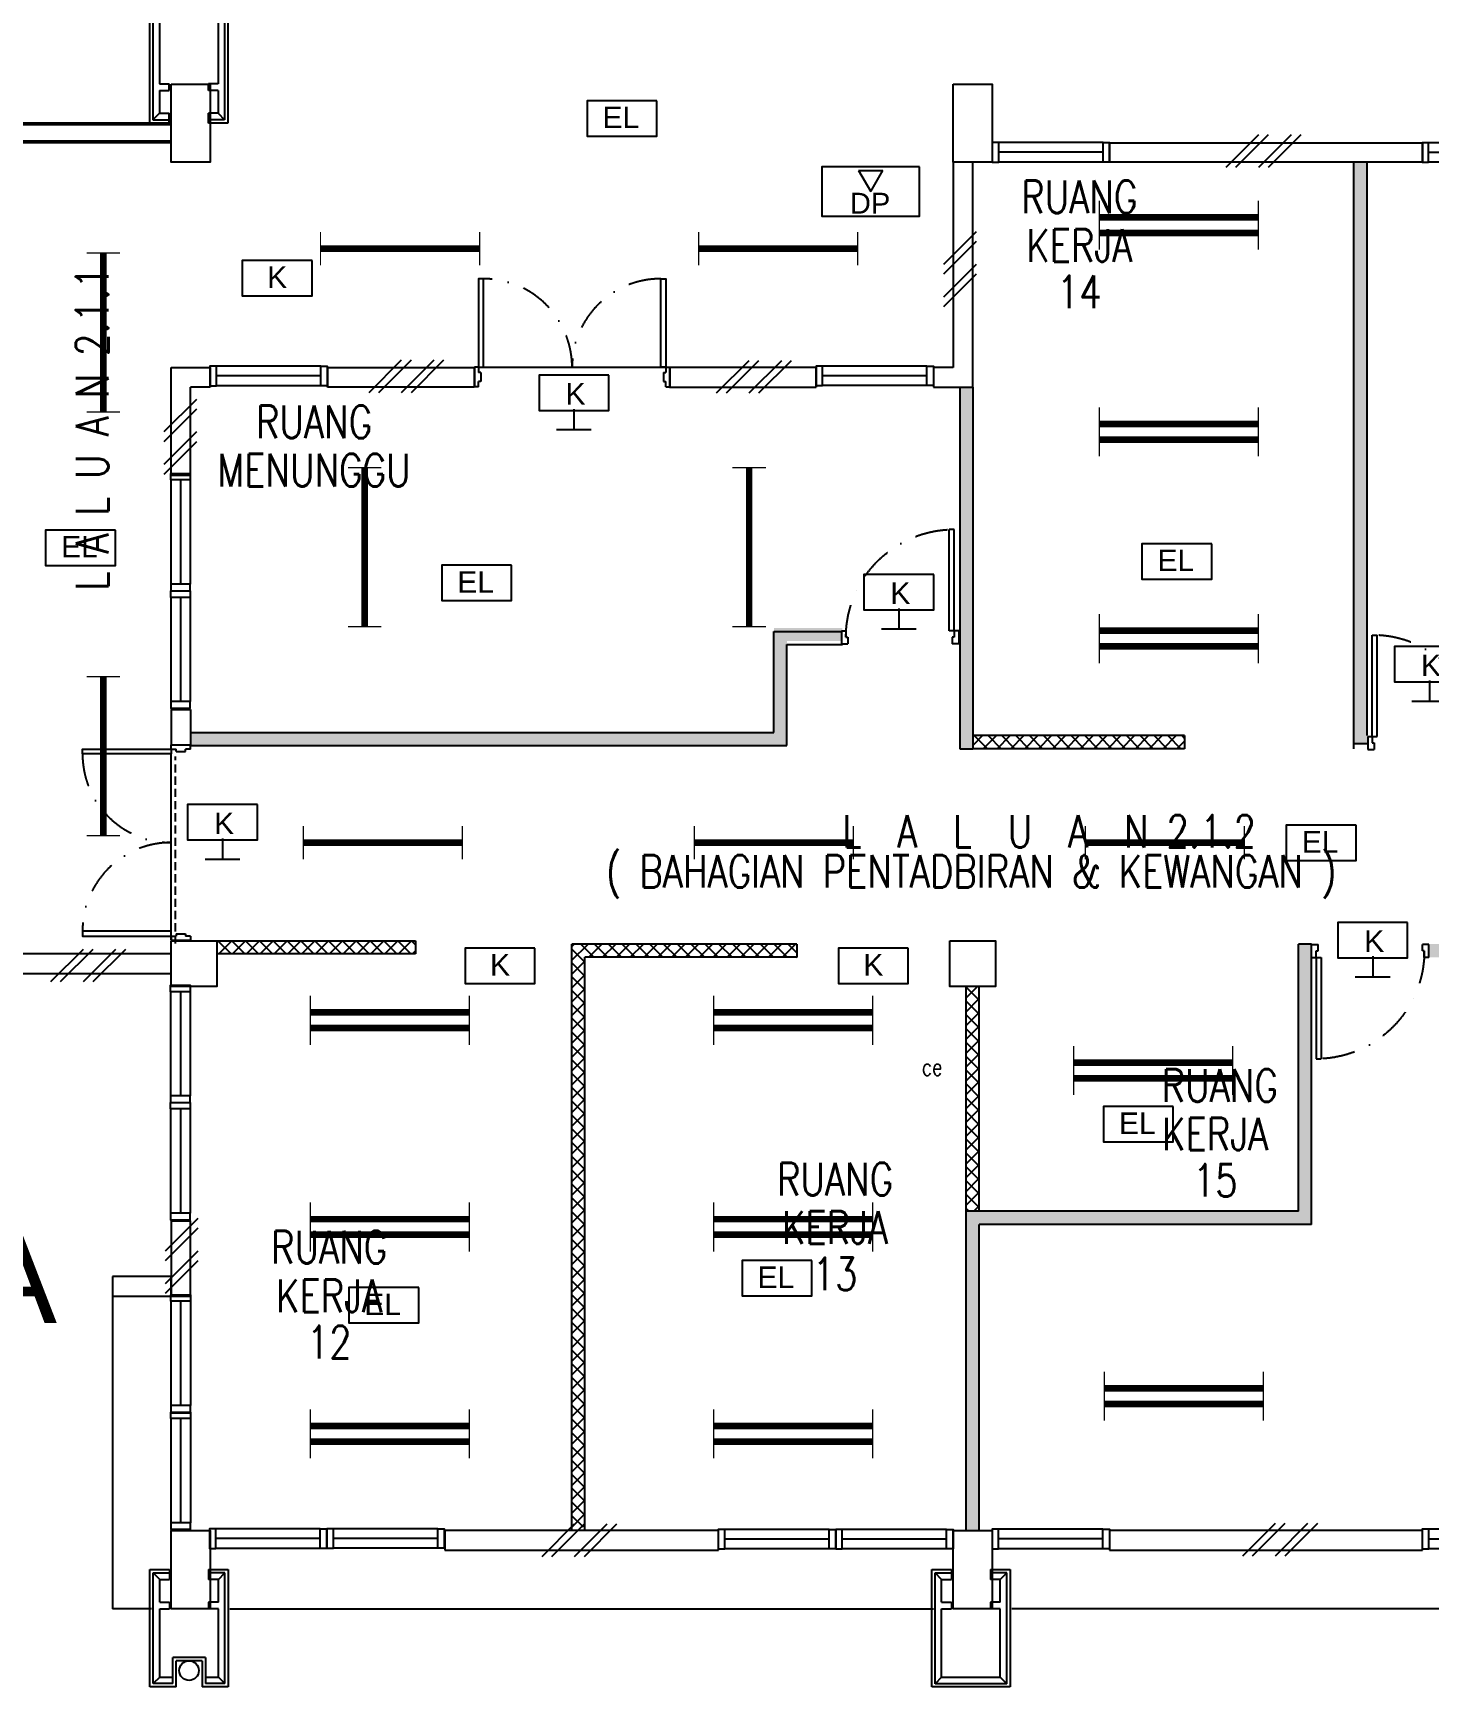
# Model space of a CAD drawing. Header units: inches. Extents: x 202414 to 86860507, y -1223215 to 71840.
# Drawn here: x 221734 to 232442, y 33334 to 46024 of the extents above; entities that cross this region are included whole.
import ezdxf
from ezdxf.enums import TextEntityAlignment as Align

# ---------------------------------------------------------------- set-up
doc = ezdxf.new("R2010")
doc.units = ezdxf.units.IN
doc.header["$MEASUREMENT"] = 0
doc.linetypes.add('DASHDOT', pattern=[1, 0.5, -0.25, 0, -0.25])
doc.linetypes.add('HIDDEN', pattern=[0.375, 0.25, -0.125])
for name, color, linetype in [('A-ARR', 4, 'Continuous'), ('A-COLUMN', 3, 'Continuous'), ('A-DOOR', 9, 'Continuous'), ('A-ELEV3', 9, 'Continuous'), ('A-HATCH', 8, 'Continuous'), ('A-HIDDEN', 8, 'HIDDEN'), ('A-NOTE', 2, 'Continuous'), ('A-PANEL', 13, 'Continuous'), ('A-PARTITION', 4, 'Continuous'), ('A-RAIL', 2, 'Continuous'), ('A-ROOMSYM', 3, 'Continuous'), ('A-RWDP', 4, 'Continuous'), ('A-SUBTITLE', 2, 'Continuous'), ('A-TXTBOMBA', 7, 'Continuous'), ('A-WALL', 1, 'Continuous'), ('A-WALL SYM', 13, 'Continuous'), ('A-WIN', 9, 'Continuous'), ('A-WLH', 7, 'Continuous'), ('area', 3, 'Continuous'), ('CO_WALL', 252, 'Continuous'), ('lamb(new)', 5, 'Continuous')]:
    doc.layers.add(name, color=color, linetype=linetype)
doc.layers.get('area').off()
doc.styles.add('arial', font='arial.ttf')
doc.styles.add('ARIAL-TAJUK1', font='arial.ttf', dxfattribs={"width": 0.75, "height": 150})
doc.styles.add('ROMANS', font='romans.shx', dxfattribs={"width": 0.75, "height": 200})
doc.styles.add('style1', font='romans.shx', dxfattribs={"height": 750})
pattern_1 = [(0, (205174.55, -250368.08), (25, 50), [0, -50])]

# ---------------------------------------------------------------- blocks, each defined once
blk = doc.blocks.new('A$C75E66BF6')
at = {"layer": 'A-NOTE', "color": 8, "linetype": 'Continuous', "ltscale": 500}
for p, q in [((75, 825), (25, 875)), ((75, 650), (75, 825)), ((75, 825), (150, 825)), ((150, 875), (150, 825)), ((450, 875), (450, 825)), ((525, 825), (450, 825)), ((525, 825), (575, 875)), ((525, 650), (525, 825)), ((75, 650), (150, 650)), ((150, 650), (150, 600)), ((525, 650), (450, 650)), ((450, 650), (450, 600)), ((75, 75), (75, 600)), ((75, 600), (150, 600)), ((525, 600), (450, 600)), ((525, 75), (525, 600)), ((75, 75), (25, 25)), ((75, 75), (175, 75)), ((425, 75), (525, 75)), ((525, 75), (575, 25))]:
    blk.add_line(p, q, dxfattribs=at)
at = {"layer": 'A-PANEL', "color": 8}
for p, q in [((0, 0), (0, 900)), ((0, 900), (150, 900)), ((150, 900), (150, 875)), ((450, 900), (600, 900)), ((450, 900), (450, 875)), ((600, 900), (600, 0)), ((25, 875), (150, 875)), ((25, 25), (25, 875)), ((575, 875), (450, 875)), ((575, 25), (575, 875)), ((425, 225), (175, 225)), ((175, 25), (175, 225)), ((400, 200), (200, 200)), ((200, 0), (200, 200)), ((400, 200), (400, 0)), ((425, 225), (425, 25)), ((200, 0), (0, 0)), ((175, 25), (25, 25)), ((600, 0), (400, 0)), ((575, 25), (425, 25))]:
    blk.add_line(p, q, dxfattribs=at)
at = {"layer": 'A-RWDP', "color": 8}
blk.add_circle((300, 125), 75, dxfattribs=at)
blk = doc.blocks.new('A$C0ECF3D93')
at = {"layer": 'A-NOTE', "color": 8, "linetype": 'Continuous', "ltscale": 500}
for p, q in [((75, 825), (25, 875)), ((75, 650), (75, 825)), ((75, 825), (150, 825)), ((150, 875), (150, 825)), ((450, 875), (450, 825)), ((525, 825), (450, 825)), ((525, 825), (575, 875)), ((525, 650), (525, 825)), ((75, 650), (150, 650)), ((150, 650), (150, 600)), ((525, 650), (450, 650)), ((450, 650), (450, 600)), ((75, 75), (75, 600)), ((75, 600), (150, 600)), ((525, 600), (450, 600)), ((525, 75), (525, 600)), ((75, 75), (25, 25)), ((75, 75), (525, 75)), ((525, 75), (575, 25))]:
    blk.add_line(p, q, dxfattribs=at)
at = {"layer": 'A-PANEL', "color": 8}
for p, q in [((0, 0), (0, 900)), ((0, 900), (150, 900)), ((150, 900), (150, 875)), ((450, 900), (600, 900)), ((450, 900), (450, 875)), ((600, 900), (600, 0)), ((25, 875), (150, 875)), ((25, 25), (25, 875)), ((575, 875), (450, 875)), ((575, 25), (575, 875)), ((600, 0), (0, 0)), ((575, 25), (25, 25))]:
    blk.add_line(p, q, dxfattribs=at)
blk = doc.blocks.new('A$C04C40081')
at = {"layer": 'A-WIN', "color": 8}
for p, q in [((850, 150), (50, 150)), ((850, 75), (50, 75)), ((850, 0), (50, 0))]:
    blk.add_line(p, q, dxfattribs=at)
at = {"layer": 'A-WIN', "color": 8, "linetype": 'Continuous'}
for points in [[(50, 150), (0, 150), (0, 0), (50, 0)], [(850, 150), (900, 150), (900, 0), (850, 0)]]:
    blk.add_lwpolyline(points, close=True, dxfattribs=at)
blk = doc.blocks.new('A$C52B244CD')
at = {"layer": 'A-WLH', "color": 8}
for p, q in [((0, 0), (250, 250)), ((75, 0), (325, 250)), ((250, 0), (500, 250)), ((325, 0), (575, 250))]:
    blk.add_line(p, q, dxfattribs=at)
blk = doc.blocks.new('A$C49831240')
at = {"layer": 'A-WLH', "color": 8}
for p, q in [((250, 575), (0, 325)), ((250, 500), (0, 250)), ((250, 325), (0, 75)), ((250, 250), (0, 0))]:
    blk.add_line(p, q, dxfattribs=at)
blk = doc.blocks.new('A$C28642CDE')
at = {"layer": 'A-DOOR', "color": 8}
for p, q in [((32, 150), (0, 150)), ((0, 150), (0, 0)), ((32, 150), (32, 110)), ((1468, 150), (1500, 150)), ((1468, 150), (1468, 110)), ((1500, 150), (1500, 0)), ((50, 110), (32, 110)), ((50, 40), (32, 40)), ((32, 0), (32, 40)), ((50, 110), (50, 40)), ((1450, 110), (1450, 40)), ((1450, 110), (1468, 110)), ((1450, 40), (1468, 40)), ((1468, 0), (1468, 40)), ((32, 0), (0, 0)), ((1468, 0), (1500, 0))]:
    blk.add_line(p, q, dxfattribs=at)
for points in [[(32, 150), (70, 150), (70, 829), (32, 829)], [(1468, 150), (1430, 150), (1430, 829), (1468, 829)]]:
    blk.add_lwpolyline(points, close=True, dxfattribs=at)
at = {"layer": 'A-DOOR', "color": 8, "linetype": 'DASHDOT', "ltscale": 500}
for centre, start, end in [((72, 151), 359.9322, 90.1574), ((1428, 151), 89.8426, 180.0678)]:
    blk.add_arc(centre, 678, start, end, dxfattribs=at)
blk = doc.blocks.new('A$C4F656F16')
at = {"layer": 'A-DOOR', "color": 8}
for p, q in [((35, 100), (35, 877)), ((35, 877), (73, 877)), ((73, 100), (73, 877)), ((35, 100), (73, 100))]:
    blk.add_line(p, q, dxfattribs=at)
at = {"layer": 'A-DOOR', "color": 8, "linetype": 'Continuous'}
for p, q in [((0, 100), (35, 100)), ((0, 100), (0, 100)), ((0, 100), (0, 0)), ((0, 100), (0, 100)), ((0, 0), (50, 0)), ((35, 100), (35, 50)), ((35, 50), (50, 50)), ((50, 50), (50, 0)), ((865, 50), (850, 50)), ((850, 50), (850, 0)), ((900, 0), (850, 0)), ((900, 100), (865, 100)), ((865, 100), (865, 50)), ((900, 100), (900, 100)), ((900, 100), (900, 0)), ((900, 100), (900, 100))]:
    blk.add_line(p, q, dxfattribs=at)
at = {"layer": 'A-DOOR', "color": 8, "linetype": 'DASHDOT', "ltscale": 500}
blk.add_arc((35, 48), 830, 0.1381, 87.3759, dxfattribs=at)
blk = doc.blocks.new('YBC 136')
at = {"layer": 'lamb(new)'}
for points, const_width in [([(86612636, -1195077), (86612636, -1195333)], 10.2), ([(86613856, -1195077), (86613856, -1195333)], 10.2), ([(86612636, -1195205), (86613856, -1195205)], 50.8)]:
    blk.add_lwpolyline(points, dxfattribs=dict(at, const_width=const_width))
blk = doc.blocks.new('*U81')
at = {"layer": 'lamb(new)', "rotation": 90}
blk.add_blockref('YBC 136', (-1195205, -86613246, -4), dxfattribs=at)
blk = doc.blocks.new('*U82')
at = {"layer": 'lamb(new)', "color": 0, "linetype": 'ByBlock', "lineweight": -2, "transparency": 16777216}
for p in [(0, 2900), (2100, 2900), (0, 0), (2100, 0)]:
    blk.add_blockref('*U81', p, dxfattribs=at)
blk = doc.blocks.new('*U45')
at = {"layer": 'lamb(new)'}
blk.add_blockref('YBC 136', (-86613246, 1195205, -4), dxfattribs=at)
blk = doc.blocks.new('*U46')
at = {"layer": 'lamb(new)', "color": 0, "linetype": 'ByBlock', "lineweight": -2, "transparency": 16777216}
for p in [(0, 0), (3000, 0), (6000, 0), (9000, 0), (12000, 0)]:
    blk.add_blockref('*U45', p, dxfattribs=at)
blk = doc.blocks.new('YBC 236')
at = {"layer": 'lamb(new)'}
for points, const_width in [([(86612766, -1194189), (86612766, -1194446)], 10.2), ([(86613986, -1194189), (86613986, -1194446)], 10.2), ([(86612766, -1194317), (86613986, -1194317)], 50.8), ([(86612766, -1194309), (86612766, -1194566)], 10.2), ([(86613986, -1194309), (86613986, -1194566)], 10.2), ([(86612766, -1194437), (86613986, -1194437)], 50.8)]:
    blk.add_lwpolyline(points, dxfattribs=dict(at, const_width=const_width))
blk = doc.blocks.new('*U49')
at = {"layer": 'lamb(new)'}
blk.add_blockref('YBC 236', (-86613261, 1194413, -4), dxfattribs=at)
blk = doc.blocks.new('*U50')
at = {"layer": 'lamb(new)', "color": 0, "linetype": 'ByBlock', "lineweight": -2, "transparency": 16777216}
for p in [(0, 0), (0, -1586), (0, -3173)]:
    blk.add_blockref('*U49', p, dxfattribs=at)
blk = doc.blocks.new('*U51')
at = {"layer": 'lamb(new)'}
blk.add_blockref('YBC 236', (-86613261, 1194413, -4), dxfattribs=at)
blk = doc.blocks.new('*U52')
at = {"layer": 'lamb(new)', "color": 0, "linetype": 'ByBlock', "lineweight": -2, "transparency": 16777216}
for p in [(0, 0), (0, -1586), (0, -3173)]:
    blk.add_blockref('*U51', p, dxfattribs=at)
blk = doc.blocks.new('*U53')
at = {"layer": 'lamb(new)'}
blk.add_blockref('YBC 236', (-86613261, 1194413, -4), dxfattribs=at)
blk = doc.blocks.new('*U54')
at = {"layer": 'lamb(new)', "color": 0, "linetype": 'ByBlock', "lineweight": -2, "transparency": 16777216}
for p in [(0, 0), (0, -1586), (0, -3173)]:
    blk.add_blockref('*U53', p, dxfattribs=at)
blk = doc.blocks.new('eexit')
at = {"layer": 'A-TXTBOMBA', "color": 3, "linetype": 'Continuous'}
for p, q in [((86699882, -1206011), (86699882, -1206171)), ((86700015, -1206171), (86699748, -1206171))]:
    blk.add_line(p, q, dxfattribs=at)
at = {"layer": 'A-TXTBOMBA', "color": 3}
blk.add_lwpolyline([(86700150, -1205751), (86699614, -1205751), (86699614, -1206022), (86700150, -1206022)], close=True, dxfattribs=at)
at = {"layer": 'A-TXTBOMBA', "color": 3, "style": 'arial'}
blk.add_text('K', height=165, dxfattribs=at).set_placement((86699817, -1205977))
blk = doc.blocks.new('Elight')
at = {"layer": 'A-TXTBOMBA', "color": 6}
blk.add_lwpolyline([(86606267, -1196730), (86605731, -1196730), (86605731, -1197001), (86606267, -1197001)], close=True, dxfattribs=at)
at = {"layer": 'A-TXTBOMBA', "color": 6, "style": 'arial'}
blk.add_text('EL', height=164.8, dxfattribs=at).set_placement((86605850, -1196940))
blk = doc.blocks.new('*U43')
at = {"layer": 'lamb(new)', "rotation": 90}
blk.add_blockref('YBC 136', (-1195205, -86613246, -5), dxfattribs=at)
blk = doc.blocks.new('*U44')
at = {"layer": 'area', "color": 0, "linetype": 'ByBlock', "lineweight": -2, "transparency": 16777216}
for p in [(0, 0), (0, -3250)]:
    blk.add_blockref('*U43', p, dxfattribs=at)
blk = doc.blocks.new('EXITE')
at = {"layer": 'A-TXTBOMBA', "color": 3}
blk.add_lwpolyline([(86607836, -1196697), (86607300, -1196697), (86607300, -1196967), (86607836, -1196967)], close=True, dxfattribs=at)
at = {"layer": 'A-TXTBOMBA', "color": 3, "style": 'arial'}
blk.add_text('K', height=165, dxfattribs=at).set_placement((86607491, -1196907))

msp = doc.modelspace()

# ---------------------------------------------------------------- hatches: boundary and pattern name
at = {"layer": 'A-HATCH'}
h = msp.add_hatch(dxfattribs=at)
h.set_pattern_fill('ANSI31', color=8, scale=1000, angle=45)
h.set_pattern_definition([(90, (205174.55, -236469.63), (-125, 2e-14), [])])
edge = h.paths.add_edge_path()
edge.add_line((217017.7, 52898.2), (222867.7, 52898.2))
edge.add_line((222867.7, 46233.2), (222867.7, 53133.2))
edge.add_line((222867.7, 47583.2), (217017.7, 47583.2))
edge.add_line((217017.7, 56483.2), (217017.7, 42883.2))
h = msp.add_hatch(dxfattribs=at)
h.set_pattern_fill('DOTS', color=8, scale=800)
h.set_pattern_definition(pattern_1)
h.paths.add_polyline_path([(231867.7, 40571.2), (231967.7, 40571.2), (231967.7, 40671.2), (231967.7, 45033.2), (231867.7, 45033.2)])
h.paths.add_polyline_path([(228942.7, 43308.2), (228842.7, 43308.2), (228842.7, 40533.2), (228942.7, 40533.2)])
h = msp.add_hatch(dxfattribs=at)
h.set_pattern_fill('DOTS', color=8, scale=800)
h.set_pattern_definition([(0, (205174.55, -250343.08), (25, 50), [0, -50])])
h.paths.add_polyline_path([(227942.7, 41458.2), (227417.7, 41458.2), (227417.7, 40658.2), (222942.7, 40658.2), (222942.7, 40558.2), (227517.7, 40558.2), (227517.7, 41358.2), (227942.7, 41358.2)])
h = msp.add_hatch(dxfattribs=at)
h.set_pattern_fill('ANSI37', color=8, scale=600)
h.set_pattern_definition([(45, (205174.55, -6544.65), (-53.03301, 53.03301), []), (135, (205174.55, -6544.65), (-53.03301, -53.03301), [])])
h.paths.add_polyline_path([(230567.7, 40633.2), (228942.7, 40633.2), (228942.7, 40533.2), (230567.7, 40533.2)])
h = msp.add_hatch(dxfattribs=at)
h.set_pattern_fill('ANSI37', color=8, scale=600)
h.set_pattern_definition([(45, (205174.55, -250343.08), (-53.033009, 53.033009), []), (135, (205174.55, -250343.08), (-53.033009, -53.033009), [])])
h.paths.add_polyline_path([(227592.7, 39033.2), (225867.7, 39033.2), (225867.7, 38908.2), (225967.7, 38908.2), (225967.7, 38933.2), (227592.7, 38933.2)])
h.paths.add_polyline_path([(225967.7, 38908.2), (225867.7, 38908.2), (225867.7, 34558.2), (225967.7, 34558.2)])
h.paths.add_polyline_path([(223142.7, 39058.2), (223142.7, 38958.2), (224667.7, 38958.2), (224667.7, 39058.2)])
h = msp.add_hatch(dxfattribs=at)
h.set_pattern_fill('DOTS', color=8, scale=800)
h.set_pattern_definition(pattern_1)
h.paths.add_polyline_path([(231542.7, 39033.2), (231442.7, 39033.2), (231442.7, 38883.2), (231542.7, 38883.2), (231542.7, 38933.2)])
h.paths.add_polyline_path([(231442.7, 36983.2), (228942.7, 36983.2), (228942.7, 34533.2), (228992.7, 34533.2), (228992.7, 36883.2), (231542.7, 36883.2), (231542.7, 38883.2), (231442.7, 38883.2)])
h.paths.add_polyline_path([(228942.7, 36983.2), (228892.7, 36983.2), (228892.7, 34533.2), (228942.7, 34533.2)])
h.paths.add_polyline_path([(233617.7, 39033.2), (233617.7, 38933.2), (233667.7, 38933.2), (233667.7, 39033.2)])
h.paths.add_polyline_path([(233267.7, 38933.2), (233267.7, 39033.2), (232442.7, 39033.2), (232442.7, 38933.2)])
h = msp.add_hatch(dxfattribs=at)
h.set_pattern_fill('ANSI37', color=8, scale=600)
h.set_pattern_definition([(45, (205174.55, -250368.08), (-53.033009, 53.033009), []), (135, (205174.55, -250368.08), (-53.033009, -53.033009), [])])
h.paths.add_polyline_path([(228992.7, 38708.2), (228942.7, 38708.2), (228942.7, 36983.2), (228992.7, 36983.2)])
h.paths.add_polyline_path([(228942.7, 38708.2), (228892.7, 38708.2), (228892.7, 36983.2), (228942.7, 36983.2)])

# ---------------------------------------------------------------- linework, layer by layer
at = {"color": 8}
for p, q in [((226585.7, 43458.2), (225149.7, 43458.2)), ((222792.7, 39065.2), (222792.7, 40501.2))]:
    msp.add_line(p, q, dxfattribs=at)
at = {"layer": 'A-COLUMN', "color": 8}
for points in [[(222792.7, 45633.2), (223092.7, 45633.2), (223092.7, 45033.2), (222792.7, 45033.2)], [(228792.7, 45633.2), (229092.7, 45633.2), (229092.7, 45033.2), (228792.7, 45033.2)], [(222792.7, 39058.2), (223142.7, 39058.2), (223142.7, 38708.2), (222792.7, 38708.2)], [(222792.7, 39058.2), (223142.7, 39058.2), (223142.7, 38708.2), (222792.7, 38708.2)], [(228767.7, 39058.2), (229117.7, 39058.2), (229117.7, 38708.2), (228767.7, 38708.2)], [(223092.7, 33933.2), (222792.7, 33933.2), (222792.7, 34533.2), (223092.7, 34533.2)], [(229092.7, 33933.2), (228792.7, 33933.2), (228792.7, 34533.2), (229092.7, 34533.2)]]:
    msp.add_lwpolyline(points, close=True, dxfattribs=at)
at = {"layer": 'A-ELEV3', "color": 8}
for p, q in [((222342.7, 36333.2), (222342.7, 33933.5)), ((222642.7, 33933.5), (222342.7, 33933.5)), ((223242.7, 33933.5), (228642.7, 33933.5)), ((233142.7, 33933.5), (229242.7, 33933.5))]:
    msp.add_line(p, q, dxfattribs=at)
at = {"layer": 'A-HIDDEN', "color": 8, "linetype": 'HIDDEN', "ltscale": 250}
msp.add_line((222827.1, 39037.8), (222827.1, 40473.8), dxfattribs=at)
at = {"layer": 'A-PARTITION', "color": 8}
for p, q in [((231867.7, 40533.2), (231867.7, 45033.2)), ((231967.7, 40633.2), (231967.7, 45033.2)), ((228842.7, 43308.2), (228842.7, 40533.2)), ((228942.7, 43308.2), (228942.7, 40533.2)), ((227417.7, 40658.2), (227417.7, 41433.2)), ((227417.7, 41433.2), (227942.7, 41433.2)), ((227517.7, 40558.2), (227517.7, 41333.2)), ((227517.7, 41333.2), (227942.7, 41333.2)), ((222942.7, 40658.2), (227417.7, 40658.2)), ((230567.7, 40633.2), (228942.7, 40633.2)), ((230567.7, 40633.2), (230567.7, 40533.2)), ((222942.7, 40558.2), (227517.7, 40558.2)), ((228842.7, 40533.2), (228942.7, 40533.2)), ((230567.7, 40533.2), (228942.7, 40533.2)), ((231967.7, 40571.2), (231867.7, 40571.2)), ((223142.7, 39058.2), (224667.7, 39058.2)), ((224667.7, 39058.2), (224667.7, 38958.2)), ((225867.7, 34533.2), (225867.7, 39033.2)), ((227592.7, 39033.2), (225867.7, 39033.2)), ((227592.7, 39033.2), (227592.7, 38933.2)), ((231542.7, 39033.2), (231442.7, 39033.2)), ((231442.7, 36983.2), (231442.7, 39033.2)), ((224667.7, 38958.2), (223142.7, 38958.2)), ((225967.7, 34533.2), (225967.7, 38933.2)), ((227592.7, 38933.2), (225967.7, 38933.2)), ((231542.7, 36883.2), (231542.7, 38933.2)), ((228892.7, 36983.2), (228892.7, 38708.2)), ((228992.7, 36983.2), (228992.7, 38708.2)), ((228892.7, 34533.2), (228892.7, 36983.2)), ((231442.7, 36983.2), (228892.7, 36983.2)), ((228992.7, 34533.2), (228992.7, 36883.2)), ((231542.7, 36883.2), (228992.7, 36883.2))]:
    msp.add_line(p, q, dxfattribs=at)
at = {"layer": 'A-RAIL', "color": 8}
for p, q in [((222792.7, 45321.2), (221454.7, 45321.2)), ((222792.7, 45195.2), (221580.7, 45195.2))]:
    msp.add_line(p, q, dxfattribs=at)
at = {"layer": 'A-TXTBOMBA', "color": 8}
for p, q in [((228066.1, 44971), (228161.8, 44807.9)), ((228066.1, 44971), (228254.4, 44971)), ((228161.8, 44807.9), (228254.4, 44971))]:
    msp.add_line(p, q, dxfattribs=at)
msp.add_lwpolyline([(228535.3, 44996.7), (227785.3, 44996.7), (227785.3, 44618.8), (228535.3, 44618.8)], close=True, dxfattribs=at)
at = {"layer": 'A-WALL', "color": 8, "linetype": 'Continuous', "ltscale": 900}
for p, q in [((229992.7, 45183.2), (232392.7, 45183.2)), ((229992.7, 45033.2), (229992.7, 45183.2)), ((232392.7, 45183.2), (232392.7, 45033.2)), ((232392.7, 45033.2), (229992.7, 45033.2)), ((223992.7, 43308.2), (223992.7, 43458.2)), ((227742.7, 43308.2), (227742.7, 43458.2)), ((227742.7, 43308.2), (227742.7, 43458.2)), ((222942.7, 35433.2), (222792.7, 35433.2)), ((226992.7, 34533.2), (224892.7, 34533.2)), ((224892.7, 34533.2), (224892.7, 34383.2)), ((226992.7, 34383.2), (226992.7, 34533.2)), ((232392.7, 34533.2), (229992.7, 34533.2)), ((229992.7, 34533.2), (229992.7, 34383.2)), ((232392.7, 34383.2), (232392.7, 34533.2)), ((224892.7, 34383.2), (226992.7, 34383.2)), ((229992.7, 34383.2), (232392.7, 34383.2))]:
    msp.add_line(p, q, dxfattribs=at)
at = {"layer": 'A-WALL', "color": 8}
for p, q in [((228792.7, 45033.2), (228792.7, 43458.2)), ((228942.7, 43308.2), (228942.7, 45033.2)), ((222792.7, 43458.2), (223092.7, 43458.2)), ((222792.7, 42633.2), (222792.7, 43458.2)), ((223092.7, 43458.2), (223092.7, 43308.2)), ((223992.7, 43458.2), (225117.7, 43458.2)), ((223992.7, 43458.2), (223992.7, 43308.2)), ((225117.7, 43458.2), (225117.7, 43308.2)), ((227742.7, 43458.2), (226617.7, 43458.2)), ((226617.7, 43458.2), (226617.7, 43308.2)), ((227742.7, 43458.2), (227742.7, 43308.2)), ((227742.7, 43458.2), (227742.7, 43308.2)), ((228792.7, 43458.2), (228642.7, 43458.2)), ((228642.7, 43458.2), (228642.7, 43308.2)), ((228642.7, 43458.2), (228642.7, 43308.2)), ((223092.7, 43308.2), (222942.7, 43308.2)), ((222942.7, 42633.2), (222942.7, 43308.2)), ((225117.7, 43308.2), (223992.7, 43308.2)), ((226617.7, 43308.2), (227742.7, 43308.2)), ((228642.7, 43308.2), (228942.7, 43308.2)), ((222792.7, 42633.2), (222942.7, 42633.2)), ((222792.7, 40833.2), (222942.7, 40833.2)), ((222792.7, 40833.2), (222792.7, 40558.2)), ((222942.7, 40833.2), (222942.7, 40558.2)), ((222792.7, 38958.2), (221442.7, 38958.2)), ((221442.7, 38808.2), (222792.7, 38808.2))]:
    msp.add_line(p, q, dxfattribs=at)
msp.add_lwpolyline([(222792.7, 36333.2), (222942.7, 36333.2), (222942.7, 36908.2), (222792.7, 36908.2)], close=True, dxfattribs=at)
at = {"layer": 'A-WALL', "color": 8, "linetype": 'Continuous', "ltscale": 900}
msp.add_lwpolyline([(222342.7, 36483.2), (222342.7, 36333.2), (222792.7, 36333.2), (222792.7, 36483.2)], close=True, dxfattribs=at)
at = {"layer": 'CO_WALL', "color": 8}
for p, q in [((222792.7, 45333.2), (221442.7, 45333.2)), ((222792.7, 45183.2), (221592.7, 45183.2))]:
    msp.add_line(p, q, dxfattribs=at)

# ---------------------------------------------------------------- block references
at = {"layer": 'A-ARR', "color": 8, "rotation": 180}
msp.add_blockref('A$C0ECF3D93', (223228.8, 46234), dxfattribs=at)
at = {"layer": 'A-ARR', "color": 8}
for name, p in [('A$C75E66BF6', (222630.9, 33334)), ('A$C0ECF3D93', (228629.5, 33333.5))]:
    msp.add_blockref(name, p, dxfattribs=at)
at = {"layer": 'A-DOOR', "color": 8}
for name, p in [('A$C28642CDE', (225119.4, 43309.9)), ('A$C4F656F16', (231972.7, 40526.9))]:
    msp.add_blockref(name, p, dxfattribs=at)
at = {"layer": 'A-DOOR', "color": 8, "xscale": -1}
msp.add_blockref('A$C4F656F16', (228835.2, 41337.7), dxfattribs=at)
at = {"layer": 'A-DOOR', "color": 8, "rotation": 90}
msp.add_blockref('A$C28642CDE', (222942.3, 39062.7), dxfattribs=at)
at = {"layer": 'A-DOOR', "color": 8, "xscale": -1, "rotation": 180}
msp.add_blockref('A$C4F656F16', (231542.3, 39030.9), dxfattribs=at)
at = {"layer": 'A-WIN', "color": 8}
for p in [(229092.6, 45034.9), (232390.4, 45033.4), (223090.7, 43318.1), (227741.2, 43319.2), (223086.4, 34396.3), (223989, 34397.1), (226991, 34392.1), (227891.9, 34392.6), (229091.6, 34393.9), (232391.3, 34393.5)]:
    msp.add_blockref('A$C04C40081', p, dxfattribs=at)
at = {"layer": 'A-WIN', "color": 8, "rotation": 90}
for p in [(222940, 41745), (222940.1, 40844), (222939.7, 37818.1), (222939.1, 36918.7), (222940.8, 35443.1), (222940.7, 34542.9)]:
    msp.add_blockref('A$C04C40081', p, dxfattribs=at)
at = {"layer": 'A-WLH', "color": 8}
for name, p in [('A$C52B244CD', (230887.1, 44996.1)), ('A$C49831240', (228719.7, 43924.1)), ('A$C52B244CD', (224311.3, 43265.8)), ('A$C52B244CD', (226977.8, 43262.6)), ('A$C49831240', (222738, 42638.3)), ('A$C52B244CD', (221869.9, 38745.5)), ('A$C49831240', (222748.7, 36352.6)), ('A$C52B244CD', (225638.5, 34335.6)), ('A$C52B244CD', (231014.3, 34339.2))]:
    msp.add_blockref(name, p, dxfattribs=at)
at = {"layer": 'area'}
for name, p in [('Elight', (-86379747.3, 1242235.1)), ('*U44', (222273.6, 43725.6, 5.1)), ('EXITE', (-86383961.7, 1240975.5)), ('eexit', (-86473998.2, 1249150.1)), ('Elight', (-86383900.9, 1238940.4)), ('Elight', (-86375490.1, 1238835.8)), ('Elight', (-86380861.3, 1238670.1)), ('eexit', (-86471506.2, 1247621.1)), ('eexit', (-86467435.6, 1247067.2)), ('eexit', (-86476694, 1245854.7)), ('Elight', (-86374383.2, 1236675.8)), ('eexit', (-86467870.9, 1244951.2)), ('EXITE', (-86382251.3, 1235699.3)), ('EXITE', (-86379387.5, 1235699.3)), ('Elight', (-86375785.4, 1234516.6)), ('Elight', (-86378557.9, 1233335)), ('Elight', (-86381574.4, 1233127.3))]:
    msp.add_blockref(name, p, dxfattribs=at)
at = {"layer": 'lamb(new)'}
for name, p, rotation in [('*U82', (224549.2, 46469.8, 4.3), 270), ('YBC 136', (-970927.3, -86571166.2), 90), ('YBC 136', (-967977.2, -86571166.2), 90)]:
    msp.add_blockref(name, p, dxfattribs=dict(at, rotation=rotation))
for name, p in [('*U54', (230408.2, 44515.1, 4.1)), ('*U46', (224416.3, 39813, -4.3)), ('*U50', (224355.8, 38413, 4.1)), ('*U52', (227450.2, 38413, 4.1)), ('YBC 236', (-86383047.9, 1232441.4)), ('YBC 236', (-86382814.4, 1229941.4))]:
    msp.add_blockref(name, p, dxfattribs=at)

# ---------------------------------------------------------------- texts
at = {"layer": 'A-ROOMSYM', "color": 8, "style": 'style1', "width": 0.8}
for s, p in [('RUANG', (229760.4, 44642.1)), ('KERJA', (229760.4, 44269.9)), ('14', (229760.4, 43914.1)), ('RUANG', (223889.6, 42915.8)), ('MENUNGGU', (223889.6, 42545.3)), ('L  A  L  U  A  N 2.1.2', (229529.3, 39773.8)), ('( BAHAGIAN PENTADBIRAN & KEWANGAN )', (228931.5, 39466.9)), ('RUANG', (230838.3, 37823.6)), ('KERJA', (230803.1, 37451.5)), ('RUANG', (227886.4, 37105.6)), ('15', (230803.1, 37095.6)), ('KERJA', (227886.4, 36733.4)), ('RUANG', (224005.7, 36582.4)), ('13', (227886.4, 36377.6)), ('KERJA', (224005.7, 36210.2)), ('12', (224005.7, 35854.4))]:
    msp.add_text(s, height=250, dxfattribs=at).set_placement(p, align=Align.CENTER)
msp.add_text('L A L U A N 2.1.1', height=250, rotation=90, dxfattribs=at).set_placement((222311.8, 42989.7), align=Align.CENTER)
at = {"layer": 'A-SUBTITLE', "style": 'ARIAL-TAJUK1'}
msp.add_text('WING A', height=700, dxfattribs=at).set_placement((218332.9, 36125.3))
at = {"layer": 'A-TXTBOMBA', "color": 8, "style": 'arial'}
msp.add_text('DP', height=160, dxfattribs=at).set_placement((228000.1, 44638.8))
at = {"layer": 'A-WALL SYM', "color": 8, "style": 'ROMANS', "width": 0.75}
msp.add_text('ce', height=135, dxfattribs=at).set_placement((228553, 38023))

doc.saveas('drawing.dxf')
